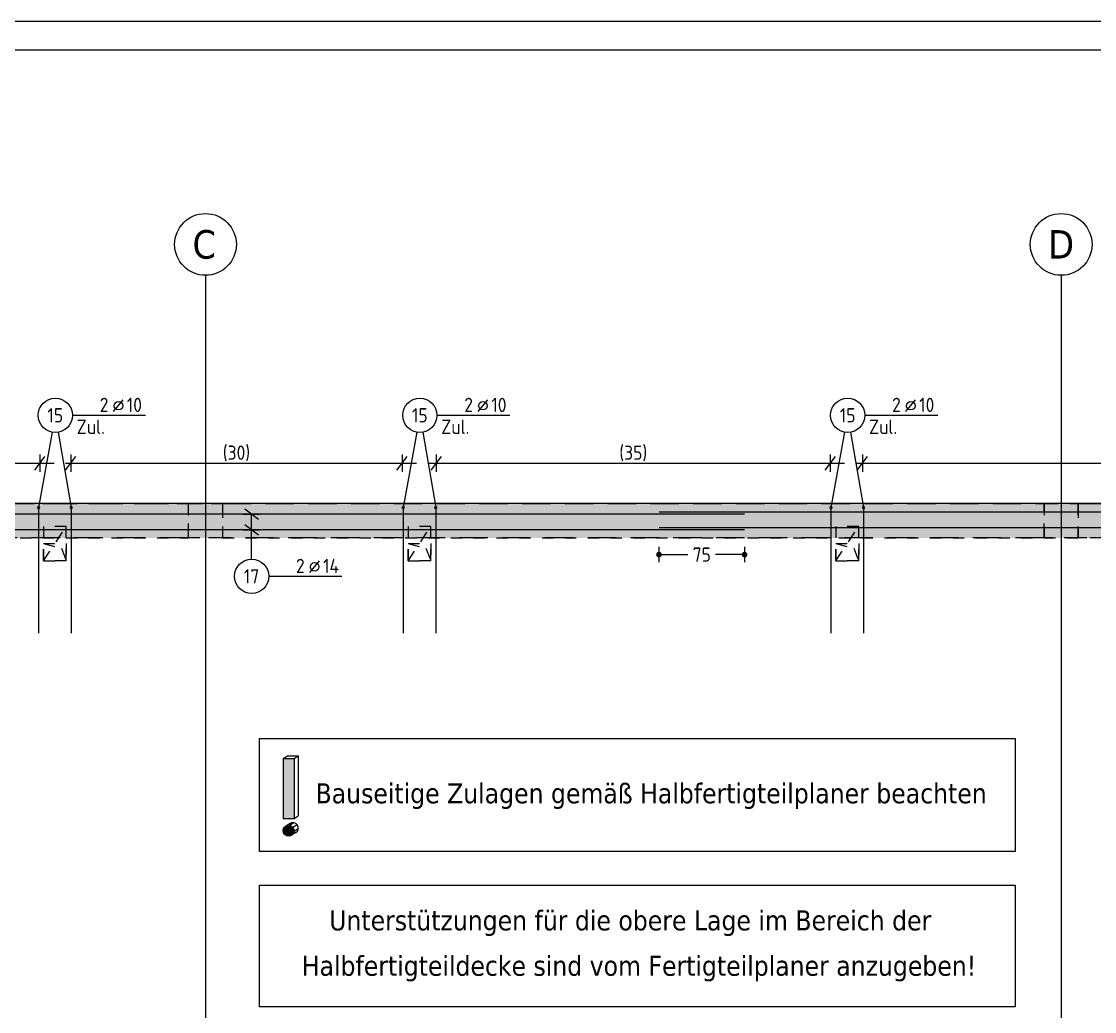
# Model space of a CAD drawing. Extents: x -10 to 101, y -7 to 49.
# Drawn here: x 12.94 to 22.35, y 33.38 to 42.05 of the extents above; entities that cross this region are included whole.
import ezdxf
from ezdxf.enums import TextEntityAlignment as Align

# ---------------------------------------------------------------- set-up
doc = ezdxf.new("R2010")
doc.units = 0
doc.header["$LTSCALE"] = 0.5
for name, pattern in [('AUSGEZOGEN', [1000.01, 1000, 0.01]), ('DOT', [0.175, 0.05, -0.125]), ('HIDDEN2', [0.187, 0.125, -0.062]), ('PUNKT', [0.175, 0.05, -0.125]), ('STRICHLINIE', [0.75, 0.5, -0.25]), ('VERDECKT', [0.375, 0.25, -0.125])]:
    doc.linetypes.add(name, pattern=pattern)
for name, color, linetype in [('2.OG', 7, 'Continuous'), ('ACHSEN', 7, 'Continuous'), ('BETON', 7, 'Continuous'), ('Brüstung 2.OG', 7, 'Continuous'), ('DD', 7, 'Continuous'), ('DRUEBER', 7, 'Continuous'), ('grau_mittel', 7, 'Continuous'), ('HINWEISE', 7, 'Continuous'), ('MASSE', 7, 'Continuous'), ('RAHMEN', 7, 'Continuous'), ('RND', 7, 'Continuous'), ('SFP_Achsen', 7, 'Continuous'), ('TEXT', 7, 'Continuous'), ('VERDECKT', 7, 'Continuous'), ('VERDECKT2', 7, 'Continuous')]:
    doc.layers.add(name, color=color, linetype=linetype)
doc.styles.add('helv', font='tahoma.ttf')
doc.styles.add('txt', font='isocp.shx')
doc.dimstyles.new('DOT_I', dxfattribs={"dimscale": 0.5, "dimtxt": 0.25, "dimasz": 0.25, "dimexe": 0.1, "dimexo": 0.3, "dimgap": 0.1, "dimtad": 1, "dimdec": 3, "dimzin": 3, "dimtxsty": 'txt', "dimblk": 'DOT', "dimblk1": 'DOT', "dimblk2": 'DOT', "dimsah": 1, "dimcen": 0.1, "dimse1": 1, "dimse2": 1, "dimazin": 0, "dimtfac": 1, "dimtdec": 4, "dimtix": 1, "dimtmove": 2, "dimatfit": 3, "dimfxl": 0, "dimtvp": 1, "dimtolj": 1, "dimtzin": 0, "dimarcsym": 0})

# ---------------------------------------------------------------- blocks, each defined once
blk = doc.blocks.new('DINA0')
at = {"layer": 'RAHMEN'}
blk.add_line((118.9, 84.1), (0, 84.1), dxfattribs=at)
at = {"layer": 'RAHMEN', "color": 5}
blk.add_line((118.4, 83.6), (2, 83.6), dxfattribs=at)
blk = doc.blocks.new('RND_LEI')
at = {"layer": 'RND', "color": 7, "linetype": 'Continuous'}
blk.add_line((1.022, 0.066), (1.19, 0.27), dxfattribs=at)
for centre, radius in [((0, 0), 0.3), ((1.106, 0.168), 0.075)]:
    blk.add_circle(centre, radius, dxfattribs=at)
at = {"layer": 'RND', "color": 7, "linetype": 'Continuous', "style": 'txt'}
blk.add_attdef('ANZ', text='', height=0.25, dxfattribs=at).set_placement((0.931, 0.057), align=Align.RIGHT)
for tag, p in [('DUM', (1.253, 0.057)), ('ABSTD', (1.674, 0.057)), ('POSTXT', (0.374, -0.327))]:
    blk.add_attdef(tag, p, '', height=0.25, dxfattribs=at)
blk.add_attdef('POSL', text='', height=0.25, dxfattribs=at).set_placement((0, 0), align=Align.MIDDLE)
blk = doc.blocks.new('lei_gre')
at = {"layer": 'RND', "color": 7, "linetype": 'Continuous'}
for p, q in [((-0.09, -0.12), (0.09, 0.12)), ((0, 0.15), (0, -0.15))]:
    blk.add_line(p, q, dxfattribs=at)
blk = doc.blocks.new('DOT')
at = {"layer": 'MASSE', "color": 7, "linetype": 'Continuous'}
for p, q in [((0, 0), (-1, 0)), ((0, 0.54), (0, -0.54))]:
    blk.add_line(p, q, dxfattribs=at)
at = {"layer": 'MASSE', "color": 7, "linetype": 'Continuous', "const_width": 0.2}
blk.add_lwpolyline([(-0.1, 0, 1), (0.1, 0, 1)], format="xyb", close=True, dxfattribs=at)
blk = doc.blocks.new('*D142')
at = {"layer": 'Defpoints', "color": 0, "linetype": 'AUSGEZOGEN', "transparency": 16777216}
for p in [(18.5295, 37.3794), (18.5295, 37.3794), (19.2795, 37.3794)]:
    blk.add_point(p, dxfattribs=at)
at = {"layer": 'MASSE', "color": 0, "linetype": 'AUSGEZOGEN', "lineweight": -2, "transparency": 16777216}
for p, q in [((18.6545, 37.3794), (18.7831, 37.3794)), ((19.1545, 37.3794), (19.0258, 37.3794))]:
    blk.add_line(p, q, dxfattribs=at)
at = {"layer": 'MASSE', "color": 0, "linetype": 'AUSGEZOGEN', "lineweight": -2, "transparency": 16777216, "xscale": 0.125, "yscale": 0.125, "zscale": 0.125, "rotation": 180}
blk.add_blockref('DOT', (18.5295, 37.3794), dxfattribs=at)
at = {"layer": 'MASSE', "color": 0, "linetype": 'AUSGEZOGEN', "lineweight": -2, "transparency": 16777216, "xscale": 0.125, "yscale": 0.125, "zscale": 0.125}
blk.add_blockref('DOT', (19.2795, 37.3794), dxfattribs=at)
at = {"layer": 'MASSE', "color": 0, "linetype": 'AUSGEZOGEN', "transparency": 16777216, "insert": (18.9045, 37.3794), "char_height": 0.125, "attachment_point": 5, "style": 'txt'}
blk.add_mtext('\\A1;75', dxfattribs=at)
blk = doc.blocks.new('HIN_AUSR')
at = {"layer": 'HINWEISE', "color": 7, "linetype": 'Continuous'}
for p, q in [((-0.245, 3.268), (-0.051, 3.391)), ((-0.245, 3.268), (-0.245, 0.555)), ((-0.245, 3.268), (0.245, 3.268)), ((-0.051, 3.391), (0.438, 3.391)), ((0.245, 3.268), (0.438, 3.391)), ((0.245, 3.268), (0.245, 0.555)), ((0.438, 3.391), (0.438, 0.678)), ((-0.245, 0.555), (0.245, 0.555)), ((0.245, 0.555), (0.438, 0.678)), ((0.062, 0.329), (-0.131, 0.207)), ((0.238, 0.363), (0.045, 0.241)), ((0.389, 0.27), (0.196, 0.147)), ((0.436, 0.092), (0.243, -0.031)), ((0.325, -0.084), (0.131, -0.207))]:
    blk.add_line(p, q, dxfattribs=at)
at = {"layer": 'HINWEISE', "color": 7, "linetype": 'Continuous', "const_width": 0.24}
blk.add_lwpolyline([(-0.12, 0, 1), (0.12, 0, 1)], format="xyb", close=True, dxfattribs=at)
at = {"layer": 'HINWEISE', "color": 7, "linetype": 'Continuous'}
blk.add_circle((0, 0), 0.245, dxfattribs=at)
blk.add_arc((0.193, 0.123), 0.245, 302.4121, 122.4121, dxfattribs=at)
blk.add_solid([(-0.245, 3.268), (0.245, 3.268), (-0.245, 0.555), (0.245, 0.555)], dxfattribs=at)

msp = doc.modelspace()

# ---------------------------------------------------------------- hatches: boundary and pattern name
at = {"layer": '2.OG'}
h = msp.add_hatch(dxfattribs=at)
h.set_pattern_fill('DOTS', scale=0.8, double=1)
h.set_pattern_definition([(0, (-74.13047, 127.732794), (0.025, 0.05), [0, -0.05])])
h.paths.add_polyline_path([(4.4795, 26.0212), (4.0295, 26.0212), (4.0295, 25.7212), (4.6895, 25.7212), (4.6895, 37.5263), (8.1795, 37.5263), (8.1795, 29.5763), (8.5795, 29.5763), (8.5795, 29.8263), (8.4295, 29.8263), (8.4295, 37.5263), (10.6795, 37.5263), (10.6795, 29.8263), (9.4645, 29.8263), (9.4645, 29.5763), (10.9295, 29.5763), (10.9295, 37.8263), (4.5295, 37.8263), (4.5295, 30.7513), (4.4795, 30.7513)])
h.paths.add_polyline_path([(36.9295, 37.8263), (36.9295, 29.5763), (38.3945, 29.5763), (38.3945, 29.8263), (37.1795, 29.8263), (37.1795, 37.5263), (39.4295, 37.5263), (39.4295, 29.8263), (39.2795, 29.8263), (39.2795, 29.5763), (39.6795, 29.5763), (39.6795, 37.5263), (43.1545, 37.5263), (43.1545, 32.5113), (43.4545, 32.5113), (43.4545, 37.8263)])
h.paths.add_polyline_path([(43.1545, 29.5763), (43.4545, 29.5763), (43.4545, 30.6413), (43.1545, 30.6413)])
h.paths.add_polyline_path([(34.4795, 30.3263), (34.2295, 30.3263), (34.2295, 29.6313), (34.4795, 29.6313)])
h.paths.add_polyline_path([(32.1295, 29.6313), (32.3795, 29.6313), (32.3795, 30.3263), (32.1295, 30.3263)])
h.paths.add_polyline_path([(30.4795, 30.2263), (30.4795, 29.6313), (30.7295, 29.6313), (30.7295, 30.4763), (29.7045, 30.4763), (29.7045, 36.3663), (29.4045, 36.3663), (29.4045, 30.4763), (28.3795, 30.4763), (28.3795, 29.6313), (28.6295, 29.6313), (28.6295, 30.2263)])
h.paths.add_polyline_path([(26.7295, 29.6313), (26.9795, 29.6313), (26.9795, 30.3263), (26.7295, 30.3263)])
h.paths.add_polyline_path([(24.8795, 30.3263), (24.6295, 30.3263), (24.6295, 29.6313), (24.8795, 29.6313)])
h.paths.add_polyline_path([(23.2295, 30.3263), (22.9795, 30.3263), (22.9795, 29.6313), (23.2295, 29.6313)])
h.paths.add_polyline_path([(21.1295, 30.3263), (20.8795, 30.3263), (20.8795, 29.6313), (21.1295, 29.6313)])
h.paths.add_polyline_path([(19.2295, 29.6313), (19.4795, 29.6313), (19.4795, 30.3263), (19.2295, 30.3263)])
h.paths.add_polyline_path([(17.3795, 30.3263), (17.1295, 30.3263), (17.1295, 29.6313), (17.3795, 29.6313)])
h.paths.add_polyline_path([(15.7295, 30.3263), (15.4795, 30.3263), (15.4795, 29.6313), (15.7295, 29.6313)])
h.paths.add_polyline_path([(13.6295, 30.3263), (13.3795, 30.3263), (13.3795, 29.6313), (13.6295, 29.6313)])
h.paths.add_polyline_path([(14.7045, 37.5263), (14.7045, 37.8263), (14.4045, 37.8263), (14.4045, 37.5263)])
h.paths.add_polyline_path([(22.2045, 37.8263), (21.9045, 37.8263), (21.9045, 37.5263), (22.2045, 37.5263)])
h.paths.add_polyline_path([(29.7045, 37.8263), (29.4045, 37.8263), (29.4045, 37.3763), (29.7045, 37.3763)])
h.paths.add_polyline_path([(43.1545, 23.3013), (43.4545, 23.3013), (43.4545, 23.6013), (43.1545, 23.6013)])
h.paths.add_polyline_path([(37.1795, 23.3263), (37.1795, 24.0363), (36.9295, 24.0363), (36.9295, 23.5763), (34.2295, 23.5763), (34.2295, 25.5513), (36.9295, 25.5513), (36.9295, 25.0863), (37.1795, 25.0863), (37.1795, 25.951), (36.9295, 25.951), (36.9295, 25.8013), (32.3895, 25.8013), (32.3895, 25.5513), (33.9795, 25.5513), (33.9795, 23.5763), (32.3895, 23.5763), (32.3895, 23.3263)], flags=17)
h.paths.add_polyline_path([(20.2295, 23.5763), (20.2295, 26.9213), (21.3545, 26.9213), (21.3545, 27.1713), (20.2295, 27.1713), (20.2295, 27.9513), (17.4645, 27.9513), (17.4645, 27.7013), (17.6145, 27.7013), (17.6145, 26.5113), (14.7645, 26.5113), (14.7645, 27.7013), (16.5795, 27.7013), (16.5795, 27.9513), (8.1795, 27.9513), (8.1795, 23.3263), (8.5795, 23.3263), (8.5795, 23.5763), (8.4295, 23.5763), (8.4295, 27.7013), (14.5145, 27.7013), (14.5145, 23.5763), (14.3645, 23.5763), (14.3645, 23.3263), (14.9145, 23.3263), (14.9145, 23.5763), (14.7645, 23.5763), (14.7645, 26.2613), (17.6145, 26.2613), (17.6145, 23.5763), (15.9245, 23.5763), (15.9245, 23.3263), (31.5045, 23.3263), (31.5045, 23.5763), (31.3545, 23.5763), (31.3545, 25.5513), (31.5045, 25.5513), (31.5045, 25.8013), (31.3545, 25.8013), (31.3545, 27.7013), (36.9295, 27.7013), (36.9295, 26.836), (37.1795, 26.836), (37.1795, 27.9513), (31.1045, 27.9513), (31.1045, 27.1713), (30.0545, 27.1713), (30.0545, 26.9213), (31.1045, 26.9213), (31.1045, 23.5763)])
h.paths.add_polyline_path([(19.9795, 27.7013), (19.0295, 27.7013), (19.0295, 23.5763), (19.9795, 23.5763)], flags=16)
h.paths.add_polyline_path([(17.8645, 23.5763), (18.7795, 23.5763), (18.7795, 27.7013), (17.8645, 27.7013)], flags=16)
h.paths.add_polyline_path([(9.5895, 23.5763), (9.5895, 23.3263), (13.3545, 23.3263), (13.3545, 23.5763)], flags=17)
h.paths.add_polyline_path([(22.7545, 27.1713), (22.7545, 26.9213), (25.1045, 26.9213), (25.1045, 27.1713)], flags=17)
h.paths.add_polyline_path([(28.6545, 26.9213), (28.6545, 27.1713), (26.5045, 27.1713), (26.5045, 26.9213)], flags=17)
h.paths.add_polyline_path([(4.4795, 22.3263), (4.6895, 22.3263), (4.6895, 23.6712), (4.0295, 23.6712), (4.0295, 23.3712), (4.4795, 23.3712)])
at = {"layer": 'Brüstung 2.OG', "linetype": 'DOT'}
h = msp.add_hatch(dxfattribs=at)
h.set_pattern_fill('DOTS', color=102, scale=0.8, double=1)
h.set_pattern_definition([(0, (-74.13047, 277.732794), (0.025, 0.05), [0, -0.05])])
h.paths.add_polyline_path([(14.4045, 37.5263), (14.4045, 37.8263), (10.9295, 37.8263), (10.9295, 37.5263)])
h.paths.add_polyline_path([(14.7045, 37.8263), (14.7045, 37.5263), (21.9045, 37.5263), (21.9045, 37.8263)])
h.paths.add_polyline_path([(29.4045, 37.5263), (29.4045, 37.8263), (22.2045, 37.8263), (22.2045, 37.5263)])
h.paths.add_polyline_path([(36.9295, 37.5263), (36.9295, 37.8263), (29.7045, 37.8263), (29.7045, 37.5263)])
h.paths.add_polyline_path([(43.4545, 29.5763), (43.1545, 29.5763), (43.1545, 23.6013), (43.4545, 23.6013)])
h.paths.add_polyline_path([(43.1545, 22.3263), (43.4545, 22.3263), (43.4545, 23.3013), (43.1545, 23.3013)])
at = {"layer": 'grau_mittel'}
h = msp.add_hatch(color=61, dxfattribs=at)
h.paths.add_polyline_path([(4.5295, 37.8263), (4.5295, 32.3363), (4.6895, 32.3363), (4.6895, 37.5263), (8.1795, 37.5263), (8.1795, 32.6613), (8.1795, 29.5763), (8.5795, 29.5763), (8.5795, 29.8263), (8.4295, 29.8263), (8.4295, 37.5263), (8.6295, 37.5263), (10.6795, 37.5263), (10.6795, 29.8263), (10.0145, 29.8263), (10.0145, 29.5763), (10.9295, 29.5763), (10.9295, 37.8263)])
h.paths.add_polyline_path([(8.1795, 29.5763), (8.1795, 29.8263), (4.7545, 29.8263), (4.7545, 29.5763)], flags=17)
h.paths.add_polyline_path([(9.4645, 29.5763), (9.4645, 29.8263), (8.5795, 29.8263), (8.5795, 29.5763)], flags=17)
h.paths.add_polyline_path([(9.8145, 29.5763), (9.8145, 29.8263), (9.4645, 29.8263), (9.4645, 29.5763)], flags=17)
h.paths.add_polyline_path([(10.6795, 27.9513), (10.9295, 27.9513), (10.9295, 29.5763), (10.6795, 29.5763)])
h.paths.add_polyline_path([(8.1795, 27.9513), (8.1795, 23.3263), (8.5795, 23.3263), (8.5795, 23.5763), (8.4295, 23.5763), (8.4295, 27.7013), (14.5145, 27.7013), (14.5145, 27.2063), (14.7645, 27.2063), (14.7645, 27.7013), (14.9145, 27.7013), (15.8245, 27.7013), (15.8245, 27.9513)])
h.paths.add_polyline_path([(4.4795, 26.0213), (4.4045, 26.0213), (4.0245, 26.0213), (4.0245, 25.7213), (4.6895, 25.7213), (4.6895, 32.3363), (4.5295, 32.3363), (4.5295, 30.7513), (4.4795, 30.7513)])
h.paths.add_polyline_path([(4.4045, 23.6713), (4.6895, 23.6713), (4.7545, 23.6713), (4.7545, 25.7212), (4.6895, 25.7212), (4.4045, 25.7212)])
h.paths.add_polyline_path([(43.4545, 23.6013), (43.1545, 23.6013), (43.1545, 23.3013), (43.4545, 23.3013)])
h.paths.add_polyline_path([(43.4545, 29.5763), (43.1545, 29.5763), (43.1545, 23.6013), (43.4545, 23.6013)])
h.paths.add_polyline_path([(43.1545, 30.3263), (43.1545, 29.5763), (43.4545, 29.5763), (43.4545, 30.3263)], flags=17)
h.paths.add_polyline_path([(43.1545, 30.3263), (43.4545, 30.3263), (43.4545, 32.8263), (43.1545, 32.8263)], flags=17)
h.paths.add_polyline_path([(43.1545, 32.8263), (43.4545, 32.8263), (43.4545, 33.1963), (43.1545, 33.1963)])
h.paths.add_polyline_path([(43.1545, 33.1963), (43.4545, 33.1963), (43.4545, 37.8263), (36.9295, 37.8263), (36.9295, 29.5763), (37.9945, 29.5763), (37.9945, 29.8263), (37.1795, 29.8263), (37.1795, 37.5263), (39.4295, 37.5263), (39.4295, 29.8263), (39.2795, 29.8263), (39.2795, 29.5763), (39.6795, 29.5763), (39.6795, 37.5263), (43.1545, 37.5263)])
h.paths.add_polyline_path([(38.1945, 29.8263), (38.1945, 29.5763), (39.2795, 29.5763), (39.2795, 29.8263)], flags=17)
h.paths.add_polyline_path([(39.6795, 29.8263), (39.6795, 29.5763), (43.1545, 29.5763), (43.1545, 29.8263)], flags=17)
h.paths.add_polyline_path([(36.9295, 28.5013), (37.1795, 28.5013), (37.1795, 29.5763), (36.9295, 29.5763)])
h.paths.add_polyline_path([(36.9295, 37.5263), (36.9295, 37.8263), (29.7045, 37.8263), (29.7045, 37.5263)])
h.paths.add_polyline_path([(29.7045, 37.8263), (29.4045, 37.8263), (29.4045, 37.5263), (29.7045, 37.5263)])
h.paths.add_polyline_path([(29.4045, 37.5263), (29.4045, 37.8263), (22.2045, 37.8263), (22.2045, 37.5263)])
h.paths.add_polyline_path([(21.9045, 37.5263), (22.2045, 37.5263), (22.2045, 37.8263), (21.9045, 37.8263)])
h.paths.add_polyline_path([(21.9045, 37.5263), (21.9045, 37.8263), (14.7045, 37.8263), (14.7045, 37.5263)])
h.paths.add_polyline_path([(14.4045, 37.5263), (14.7045, 37.5263), (14.7045, 37.8263), (14.4045, 37.8263)])
h.paths.add_polyline_path([(10.9295, 37.8263), (10.9295, 37.5263), (14.4045, 37.5263), (14.4045, 37.8263)])
h.paths.add_polyline_path([(16.2245, 27.9513), (16.2245, 27.7013), (16.5795, 27.7013), (16.5795, 27.9513)])
h.paths.add_polyline_path([(16.5795, 27.9513), (16.5795, 27.7013), (17.4645, 27.7013), (17.4645, 27.9513)])
h.paths.add_polyline_path([(18.7795, 27.7013), (18.7795, 23.5763), (17.8645, 23.5763), (16.4495, 23.5763), (16.4495, 23.3263), (20.5295, 23.3263), (20.5295, 23.5763), (19.0295, 23.5763), (19.0295, 27.7013), (19.9795, 27.7013), (19.9795, 26.9213), (21.3545, 26.9213), (21.3545, 27.1713), (20.2295, 27.1713), (20.2295, 27.4213), (20.2295, 27.9513), (17.4645, 27.9513), (17.4645, 27.7013)])
h.paths.add_polyline_path([(16.0495, 23.3263), (16.2495, 23.3263), (16.2495, 23.5763), (16.0495, 23.5763)])
h.paths.add_polyline_path([(14.9145, 23.5763), (14.9145, 23.3263), (16.0495, 23.3263), (16.0495, 23.5763)], flags=17)
h.paths.add_polyline_path([(14.9145, 23.3263), (14.9145, 23.5763), (14.7645, 23.5763), (14.7644, 26.0113), (14.7644, 26.2613), (15.0145, 26.2613), (16.1245, 26.2613), (16.1245, 26.5113), (14.7645, 26.5113), (14.7645, 26.6613), (14.7645, 27.0563), (14.5145, 27.0563), (14.5145, 23.5763), (14.3645, 23.5763), (14.3645, 23.3263)])
h.paths.add_polyline_path([(17.8645, 26.2613), (17.8645, 26.5113), (16.3245, 26.5113), (16.3245, 26.2613)])
h.paths.add_polyline_path([(13.3545, 23.5763), (13.3545, 23.3263), (14.3645, 23.3263), (14.3645, 23.5763)])
h.paths.add_polyline_path([(13.1545, 23.3263), (13.3545, 23.3263), (13.3545, 23.5763), (13.1545, 23.5763)], flags=16)
h.paths.add_polyline_path([(12.9545, 23.3263), (12.9545, 23.5763), (9.9895, 23.5763), (9.9895, 23.3263)], flags=16)
h.paths.add_polyline_path([(9.5895, 23.3263), (9.7895, 23.3263), (9.7895, 23.5763), (9.5895, 23.5763)], flags=16)
h.paths.add_polyline_path([(8.5795, 23.5763), (8.5795, 23.3263), (9.5895, 23.3263), (9.5895, 23.5763)], flags=16)
h.paths.add_polyline_path([(25.2995, 23.3263), (25.2995, 23.5763), (20.7295, 23.5763), (20.7295, 23.3263)])
h.paths.add_polyline_path([(26.3095, 23.3263), (26.3095, 23.5763), (25.2995, 23.5763), (25.2995, 23.3263)])
h.paths.add_polyline_path([(26.3095, 23.5763), (26.3095, 23.3263), (29.9045, 23.3263), (29.9045, 23.5763)])
h.paths.add_polyline_path([(31.5045, 23.3263), (31.5045, 23.5763), (31.3545, 23.5763), (31.3545, 25.3513), (31.1045, 25.3513), (31.1045, 23.5763), (30.1045, 23.5763), (30.1045, 23.3263)])
h.paths.add_polyline_path([(32.3895, 23.3263), (32.3895, 23.5763), (31.5045, 23.5763), (31.5045, 23.3263)])
h.paths.add_polyline_path([(33.0945, 23.3263), (33.0945, 23.5763), (32.3895, 23.5763), (32.3895, 23.3263)])
h.paths.add_polyline_path([(34.2295, 23.5763), (34.2295, 25.5513), (36.9295, 25.5513), (36.9295, 25.0863), (37.1795, 25.0863), (37.1795, 25.3363), (37.0995, 25.3363), (37.0995, 25.4863), (37.1795, 25.4863), (37.1795, 25.951), (36.9295, 25.951), (36.9295, 25.8013), (32.3895, 25.8013), (32.3895, 25.5513), (33.9795, 25.5513), (33.9795, 23.5763), (33.6945, 23.5763), (33.6945, 23.3263), (37.1795, 23.3263), (37.1795, 25.0863), (36.9295, 25.0863), (36.9295, 23.5763)])
h.paths.add_polyline_path([(37.1795, 26.836), (36.9295, 26.836), (36.9295, 25.951), (37.1795, 25.951)])
h.paths.add_polyline_path([(37.1795, 27.1013), (36.9295, 27.1013), (36.9295, 26.836), (37.1795, 26.836)])
h.paths.add_polyline_path([(36.6295, 27.9513), (36.6295, 27.7013), (37.1795, 27.7013), (37.1795, 27.9513)])
h.paths.add_polyline_path([(33.3345, 27.9513), (33.3345, 27.7013), (36.0295, 27.7013), (36.0295, 27.9513)])
h.paths.add_polyline_path([(32.7345, 27.7013), (32.7345, 27.9513), (31.1045, 27.9513), (31.1045, 27.1713), (30.6045, 27.1713), (30.0545, 27.1713), (30.0545, 26.9213), (31.3545, 26.9213), (31.3545, 27.7013)])
h.paths.add_polyline_path([(31.1045, 25.5513), (31.5045, 25.5513), (31.5045, 25.8013), (31.3545, 25.8013), (31.3545, 26.7219), (31.1045, 26.7219)])
h.paths.add_polyline_path([(32.3895, 25.5513), (32.3895, 25.8013), (31.5045, 25.8013), (31.5045, 25.5513)])
h.paths.add_polyline_path([(28.6545, 26.9213), (28.6545, 27.1713), (26.5045, 27.1713), (26.5045, 26.9213)])
h.paths.add_polyline_path([(22.7545, 27.1713), (22.7545, 26.9213), (25.1045, 26.9213), (25.1045, 27.1713)])
h.paths.add_polyline_path([(13.6295, 30.3263), (13.3795, 30.3263), (13.3795, 29.6313), (13.6295, 29.6313)])
h.paths.add_polyline_path([(15.4795, 29.6313), (15.7295, 29.6313), (15.7295, 30.3263), (15.4795, 30.3263)])
h.paths.add_polyline_path([(17.3795, 30.3263), (17.1295, 30.3263), (17.1295, 29.6313), (17.3795, 29.6313)])
h.paths.add_polyline_path([(19.4795, 30.3263), (19.2295, 30.3263), (19.2295, 29.6313), (19.4795, 29.6313)])
h.paths.add_polyline_path([(20.8795, 29.6313), (21.1295, 29.6313), (21.1295, 30.3263), (20.8795, 30.3263)])
h.paths.add_polyline_path([(23.2295, 30.3263), (22.9795, 30.3263), (22.9795, 29.6313), (23.2295, 29.6313)])
h.paths.add_polyline_path([(24.6295, 29.6313), (24.8795, 29.6313), (24.8795, 30.3263), (24.6295, 30.3263)])
h.paths.add_polyline_path([(26.9795, 30.3263), (26.7295, 30.3263), (26.7295, 29.6313), (26.9795, 29.6313)])
h.paths.add_polyline_path([(28.6295, 30.3263), (28.3795, 30.3263), (28.3795, 29.6313), (28.6295, 29.6313)])
h.paths.add_polyline_path([(30.7295, 30.3263), (30.4795, 30.3263), (30.4795, 29.6313), (30.7295, 29.6313)])
h.paths.add_polyline_path([(32.3795, 30.3263), (32.1295, 30.3263), (32.1295, 29.6313), (32.3795, 29.6313)])
h.paths.add_polyline_path([(34.2295, 29.6313), (34.4795, 29.6313), (34.4795, 30.3263), (34.2295, 30.3263)])
h.paths.add_polyline_path([(43.1545, 22.3263), (43.4545, 22.3263), (43.4545, 23.3013), (43.1545, 23.3013)])
h.paths.add_polyline_path([(4.4795, 22.3263), (4.6895, 22.3263), (4.6895, 23.6713), (4.0245, 23.6713), (4.0245, 23.3713), (4.4045, 23.3712), (4.4795, 23.3713)])

# ---------------------------------------------------------------- linework, layer by layer
at = {"layer": '2.OG', "color": 7, "linetype": 'PUNKT', "lineweight": -2}
for points in [[(14.4045, 37.8263), (14.7045, 37.8263), (14.7045, 37.5263), (14.4045, 37.5263)], [(22.2045, 37.8263), (21.9045, 37.8263), (21.9045, 37.5263), (22.2045, 37.5263)]]:
    msp.add_lwpolyline(points, close=True, dxfattribs=at)
at = {"layer": 'ACHSEN', "color": 140, "linetype": 'AUSGEZOGEN'}
for p, q in [((14.5545, 39.8263), (14.5545, 22.3263)), ((22.0545, 39.8263), (22.0545, 22.3263)), ((43.4545, 37.8263), (2.2545, 37.8263))]:
    msp.add_line(p, q, dxfattribs=at)
at = {"layer": 'BETON', "color": 6, "linetype": 'AUSGEZOGEN', "lineweight": -2}
msp.add_line((43.4545, 37.8263), (4.4545, 37.8263), dxfattribs=at)
at = {"layer": 'BETON', "color": 6, "linetype": 'AUSGEZOGEN'}
for points in [[(15.0285, 35.7683), (21.6522, 35.7683), (21.6522, 34.779), (15.0285, 34.779)], [(15.0285, 34.4836), (21.6522, 34.4836), (21.6522, 33.417), (15.0285, 33.417)]]:
    msp.add_lwpolyline(points, close=True, dxfattribs=at)
at = {"layer": 'Brüstung 2.OG', "color": 102, "linetype": 'DOT'}
for p, q in [((10.9295, 37.8263), (14.4045, 37.8263)), ((21.9045, 37.8263), (14.7045, 37.8263)), ((22.2045, 37.8263), (29.4045, 37.8263)), ((10.9295, 37.5263), (14.4045, 37.5263)), ((14.7045, 37.5263), (21.9045, 37.5263)), ((29.4045, 37.5263), (22.2045, 37.5263))]:
    msp.add_line(p, q, dxfattribs=at)
at = {"layer": 'DD', "color": 7, "linetype": 'HIDDEN2'}
for p, q in [((13.1345, 37.4763), (13.2912, 37.4361)), ((13.2912, 37.4361), (13.3345, 37.3263)), ((16.3295, 37.4763), (16.4862, 37.4361)), ((16.4862, 37.4361), (16.5295, 37.3263)), ((20.0795, 37.4763), (20.2362, 37.4361)), ((20.2362, 37.4361), (20.2795, 37.3263))]:
    msp.add_line(p, q, dxfattribs=at)
for points in [[(13.1345, 37.4763), (13.3345, 37.4763), (13.3345, 37.3263), (13.1345, 37.3263)], [(16.3295, 37.4763), (16.5295, 37.4763), (16.5295, 37.3263), (16.3295, 37.3263)], [(20.0795, 37.4763), (20.2795, 37.4763), (20.2795, 37.3263), (20.0795, 37.3263)]]:
    msp.add_lwpolyline(points, close=True, dxfattribs=at)
at = {"layer": 'DRUEBER', "color": 7, "linetype": 'PUNKT'}
for p, q in [((13.1345, 37.3263), (13.3345, 37.6263)), ((16.3295, 37.3263), (16.5295, 37.6263)), ((20.0795, 37.3263), (20.2795, 37.6263))]:
    msp.add_line(p, q, dxfattribs=at)
for points in [[(13.1345, 37.3263), (13.3345, 37.3263), (13.3345, 37.6263), (13.1345, 37.6263)], [(16.3295, 37.3263), (16.5295, 37.3263), (16.5295, 37.6263), (16.3295, 37.6263)], [(20.0795, 37.3263), (20.2795, 37.3263), (20.2795, 37.6263), (20.0795, 37.6263)]]:
    msp.add_lwpolyline(points, close=True, dxfattribs=at)
at = {"layer": 'RND', "color": 7, "linetype": 'AUSGEZOGEN'}
for p, q in [((13.3883, 38.6), (14.0283, 38.6)), ((16.5833, 38.6), (17.2233, 38.6)), ((20.3333, 38.6), (20.9733, 38.6)), ((8.683, 38.1802), (13.1024, 38.1802)), ((13.3735, 38.1802), (16.2779, 38.1802)), ((16.5768, 38.1802), (20.0309, 38.1802)), ((20.3125, 38.1802), (39.0288, 38.1802)), ((15.1083, 37.1893), (15.7483, 37.1893))]:
    msp.add_line(p, q, dxfattribs=at)
at = {"layer": 'RND', "color": 102, "linetype": 'AUSGEZOGEN'}
for p, q in [((13.2116, 38.4524), (13.0918, 37.7913)), ((13.2637, 38.4521), (13.3772, 37.7913)), ((16.4066, 38.4524), (16.2868, 37.7913)), ((16.4587, 38.4521), (16.5722, 37.7913)), ((20.1566, 38.4524), (20.0368, 37.7913)), ((20.2087, 38.4521), (20.3222, 37.7913)), ((14.9583, 37.3393), (14.9583, 37.7325))]:
    msp.add_line(p, q, dxfattribs=at)
at = {"layer": 'RND', "color": 7, "linetype": 'VERDECKT'}
for p, q in [((13.1024, 38.1802), (13.3735, 38.1802)), ((16.2779, 38.1802), (16.5768, 38.1802)), ((20.0309, 38.1802), (20.3125, 38.1802))]:
    msp.add_line(p, q, dxfattribs=at)
at = {"layer": 'RND', "color": 1, "linetype": 'AUSGEZOGEN'}
for points in [[(19.2795, 37.7325), (8.1795, 37.7325)], [(13.0918, 37.7913), (13.0918, 36.6913)], [(13.3772, 37.7913), (13.3772, 36.6913)], [(16.2868, 37.7913), (16.2868, 36.6913)], [(16.5722, 37.7913), (16.5722, 36.6913)], [(26.0795, 37.7505), (18.5295, 37.7505)], [(20.0368, 37.7913), (20.0368, 36.6913)], [(20.3222, 37.7913), (20.3222, 36.6913)], [(19.2795, 37.5961), (8.1795, 37.5961)], [(26.0795, 37.6141), (18.5295, 37.6141)]]:
    msp.add_lwpolyline(points, dxfattribs=at)
at = {"layer": 'RND', "color": 7, "linetype": 'AUSGEZOGEN', "const_width": 0.014}
for points in [[(13.0848, 37.7913, 1), (13.0988, 37.7913, 1)], [(13.3842, 37.7913, -1), (13.3702, 37.7913, -1)], [(16.2798, 37.7913, 1), (16.2938, 37.7913, 1)], [(16.5792, 37.7913, -1), (16.5652, 37.7913, -1)], [(20.0298, 37.7913, 1), (20.0438, 37.7913, 1)], [(20.3292, 37.7913, -1), (20.3152, 37.7913, -1)]]:
    msp.add_lwpolyline(points, format="xyb", close=True, dxfattribs=at)
at = {"layer": 'SFP_Achsen', "color": 7, "linetype": 'AUSGEZOGEN'}
for centre in [(14.5545, 40.0967), (22.0545, 40.0967)]:
    msp.add_circle(centre, 0.2705, dxfattribs=at)
at = {"layer": 'VERDECKT', "color": 7, "linetype": 'VERDECKT', "lineweight": -2}
for points in [[(14.4045, 37.8263), (14.7045, 37.8263), (14.7045, 37.5263), (14.4045, 37.5263)], [(21.9045, 37.8263), (22.2045, 37.8263), (22.2045, 37.5263), (21.9045, 37.5263)]]:
    msp.add_lwpolyline(points, close=True, dxfattribs=at)
at = {"layer": 'VERDECKT2', "color": 7, "linetype": 'STRICHLINIE'}
for p, q in [((10.9295, 37.8263), (14.4045, 37.8263)), ((14.7045, 37.8263), (21.9045, 37.8263)), ((22.2045, 37.8263), (29.4045, 37.8263)), ((14.4045, 37.5263), (10.9295, 37.5263)), ((21.9045, 37.5263), (14.7045, 37.5263)), ((29.4045, 37.5263), (22.2045, 37.5263))]:
    msp.add_line(p, q, dxfattribs=at)

# ---------------------------------------------------------------- block references
at = {"xscale": 0.5, "yscale": 0.5, "zscale": 0.5}
msp.add_blockref('DINA0', (0, 0), dxfattribs=at)
at = {"layer": 'HINWEISE', "color": 6, "linetype": 'Continuous', "xscale": 0.1938061441394823, "yscale": 0.1938061441394823, "zscale": 0.1938061441394823}
msp.add_blockref('HIN_AUSR', (15.2832, 34.9607), dxfattribs=at)
at = {"layer": 'RND', "color": 7, "linetype": 'AUSGEZOGEN', "xscale": 0.5, "yscale": 0.5, "zscale": 0.5}
for p, values in [((13.2383, 38.6), {'POSL': '15', 'DUM': '10', 'ANZ': '2', 'POSTXT': 'Zul.'}), ((16.4333, 38.6), {'POSL': '15', 'DUM': '10', 'ANZ': '2', 'POSTXT': 'Zul.'}), ((20.1833, 38.6), {'POSL': '15', 'DUM': '10', 'ANZ': '2', 'POSTXT': 'Zul.'}), ((14.9583, 37.1893), {'POSL': '17', 'DUM': '14', 'ANZ': '2'})]:
    msp.add_blockref('RND_LEI', p, dxfattribs=at).add_auto_attribs(values)
for p in [(13.1024, 38.1802), (13.3735, 38.1802), (16.2779, 38.1802), (16.5768, 38.1802), (20.0309, 38.1802), (20.3125, 38.1802)]:
    msp.add_blockref('lei_gre', p, dxfattribs=at)
at = {"layer": 'RND', "color": 7, "linetype": 'AUSGEZOGEN', "xscale": 0.5, "yscale": 0.5, "zscale": 0.5, "rotation": 90}
for p in [(14.9583, 37.7325), (14.9583, 37.5961)]:
    msp.add_blockref('lei_gre', p, dxfattribs=at)

# ---------------------------------------------------------------- texts
at = {"layer": 'RND', "color": 7, "linetype": 'AUSGEZOGEN', "style": 'txt'}
for s, p in [('(30)', (14.8257, 38.2729)), ('(35)', (18.3039, 38.2727))]:
    msp.add_text(s, height=0.125, dxfattribs=at).set_placement(p, align=Align.MIDDLE)
at = {"layer": 'SFP_Achsen', "color": 6, "linetype": 'AUSGEZOGEN', "style": 'helv'}
for s, p in [('C', (14.4404, 39.9723)), ('D', (21.9404, 39.9723))]:
    msp.add_text(s, height=0.25, dxfattribs=at).set_placement(p)
at = {"layer": 'TEXT', "color": 1, "linetype": 'AUSGEZOGEN', "style": 'helv'}
for s, p in [('Bauseitige Zulagen gemäß Halbfertigteilplaner beachten', (15.5192, 35.2007)), ('Unterstützungen für die obere Lage im Bereich der', (15.639, 34.0875)), ('Halbfertigteildecke sind vom Fertigteilplaner anzugeben!', (15.399, 33.6899))]:
    msp.add_text(s, height=0.175, dxfattribs=at).set_placement(p)

# ---------------------------------------------------------------- dimensions: what is measured, and where the dimension line sits
at = {"layer": 'MASSE', "color": 7, "linetype": 'AUSGEZOGEN'}
dim = msp.add_linear_dim(base=(18.5295, 37.3794), p1=(19.2795, 37.3794), p2=(18.5295, 37.3794), dimstyle='DOT_I', override={"dimdec": 0, "dimlfac": 100}, dxfattribs=at)
dim.commit()
dim.dimension.update_dxf_attribs({"geometry": '*D142', "text_midpoint": (18.9045, 37.3794), "dimtype": 160})

doc.saveas('drawing.dxf')
